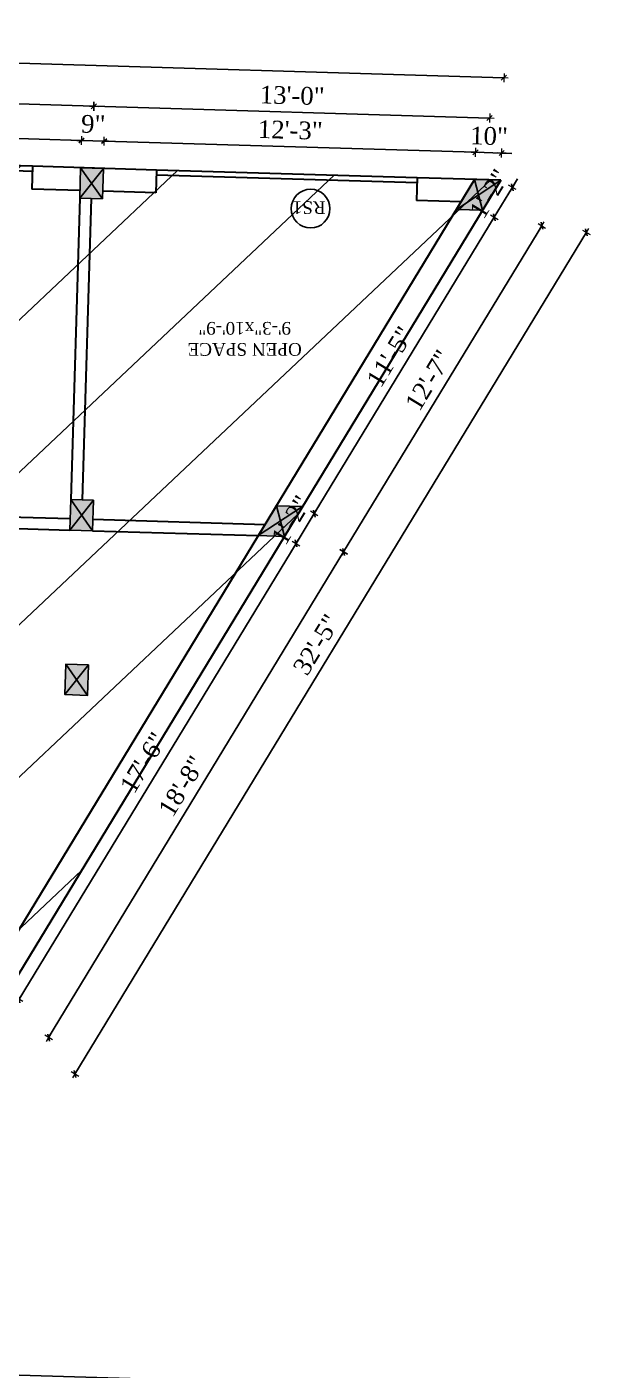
# Model space of a CAD drawing. Header units: inches. Extents: x 4069 to 291496, y -47643 to 12535.
# Drawn here: x 134558 to 134780, y -20201 to -19671 of the extents above; entities that cross this region are included whole.
import ezdxf

# ---------------------------------------------------------------- set-up
doc = ezdxf.new("R2010")
doc.units = ezdxf.units.IN
doc.header["$LTSCALE"] = 5
doc.header["$MEASUREMENT"] = 0
doc.layers.add('A-WALL', color=7, linetype='Continuous', lineweight=9)
doc.layers.add('Dimension', color=7, linetype='Continuous', lineweight=18)
doc.layers.add('dim line', color=7, linetype='Continuous', lineweight=15, true_color=0xfab2b2)
doc.layers.add('TEXT', color=6, linetype='Continuous')
doc.layers.add('WALL', color=7, linetype='Continuous')
doc.styles.add('ordinary', font='times.ttf')
doc.dimstyles.new('Copy of 96', dxfattribs={"dimtxt": 7, "dimasz": 4, "dimexe": 0.5, "dimexo": 0.5, "dimgap": 3, "dimtad": 1, "dimdec": 1, "dimzin": 11, "dimdsep": 46, "dimlunit": 4, "dimtxsty": 'ordinary', "dimblk": 'OBLIQUE', "dimcen": 0.09, "dimse1": 1, "dimse2": 1, "dimclrt": 6, "dimazin": 0, "dimtfac": 1, "dimtdec": 1, "dimtix": 1, "dimtmove": 2, "dimatfit": 3, "dimldrblk": 'leader', "dimfxl": 0.5, "dimfxlon": 1, "dimtolj": 1, "dimtzin": 0, "dimarcsym": 0})

# ---------------------------------------------------------------- blocks, each defined once
blk = doc.blocks.new('c2a')
at = {"color": 1, "ltscale": 5}
for p, q in [((18091.63, 4625.76), (18084.82, 4613.76)), ((18101.98, 4625.76), (18091.63, 4625.76)), ((18095.17, 4613.76), (18101.98, 4625.76)), ((18084.82, 4613.76), (18095.17, 4613.76))]:
    blk.add_line(p, q, dxfattribs=at)
blk = doc.blocks.new('oblique')
at = {"color": 0, "lineweight": -2}
blk.add_line((0.25, 0.25), (-0.25, -0.25), dxfattribs=at)
at = {"layer": 'dim line', "lineweight": 9}
for p, q in [((-0.4375, 0), (0.4375, 0)), ((0, 0.4375), (0, -0.4375))]:
    blk.add_line(p, q, dxfattribs=at)
blk = doc.blocks.new('*D3674')
at = {"layer": 'A-WALL', "color": 0, "lineweight": -2, "ltscale": 50, "transparency": 16777216}
blk.add_line((134434.49, -19698.06), (134584.42, -19702.54), dxfattribs=at)
at = {"layer": 'Defpoints', "color": 0, "ltscale": 50, "transparency": 16777216}
for p in [(134584.42, -19702.54), (134433.76, -19722.46), (134583.69, -19726.94)]:
    blk.add_point(p, dxfattribs=at)
at = {"layer": 'A-WALL', "color": 0, "lineweight": -2, "ltscale": 50, "transparency": 16777216, "xscale": 4, "yscale": 4, "zscale": 4}
for p, rotation in [((134434.49, -19698.06), 178.289985428096), ((134584.42, -19702.54), 358.289985428096)]:
    blk.add_blockref('oblique', p, dxfattribs=dict(at, rotation=rotation))
at = {"layer": 'A-WALL', "color": 6, "ltscale": 50, "transparency": 16777216, "insert": (134509.65, -19693.74), "char_height": 7, "attachment_point": 5, "rotation": 358.29, "style": 'ordinary'}
blk.add_mtext('\\A1;12\'-6"', dxfattribs=at)
blk = doc.blocks.new('_OBLIQUE')
at = {"color": 0, "linetype": 'ByBlock'}
blk.add_line((-0.5, -0.5), (0.5, 0.5), dxfattribs=at)
blk = doc.blocks.new('leader')
at = {"layer": 'Dimension'}
for p, q in [((0, -4.33), (0, 4.33)), ((-4.42, 0), (4.42, 0))]:
    blk.add_line(p, q, dxfattribs=at)
blk = doc.blocks.new('*D3675')
at = {"layer": 'A-WALL', "color": 0, "lineweight": -2, "ltscale": 50, "transparency": 16777216}
blk.add_line((134584.42, -19702.54), (134740.68, -19707.2), dxfattribs=at)
at = {"layer": 'Defpoints', "color": 0, "ltscale": 50, "transparency": 16777216}
for p in [(134740.68, -19707.2), (134583.69, -19726.94), (134739.95, -19731.61)]:
    blk.add_point(p, dxfattribs=at)
at = {"layer": 'A-WALL', "color": 0, "lineweight": -2, "ltscale": 50, "transparency": 16777216, "xscale": 4, "yscale": 4, "zscale": 4}
for p, rotation in [((134584.42, -19702.54), 178.289985428096), ((134740.68, -19707.2), 358.289985428096)]:
    blk.add_blockref('oblique', p, dxfattribs=dict(at, rotation=rotation))
at = {"layer": 'A-WALL', "color": 6, "ltscale": 50, "transparency": 16777216, "insert": (134662.75, -19698.31), "char_height": 7, "attachment_point": 5, "rotation": 358.29, "style": 'ordinary'}
blk.add_mtext('\\A1;13\'-0"', dxfattribs=at)
blk = doc.blocks.new('*D3536')
at = {"layer": 'A-WALL', "color": 0, "lineweight": -2, "ltscale": 50, "transparency": 16777216}
blk.add_line((134173.58, -19674.22), (134746.33, -19691.31), dxfattribs=at)
at = {"layer": 'Defpoints', "color": 0, "ltscale": 50, "transparency": 16777216}
for p in [(134746.33, -19691.31), (134172.38, -19714.66), (134745.12, -19731.76)]:
    blk.add_point(p, dxfattribs=at)
at = {"layer": 'A-WALL', "color": 0, "lineweight": -2, "ltscale": 50, "transparency": 16777216, "xscale": 4, "yscale": 4, "zscale": 4}
for p, rotation in [((134173.58, -19674.22), 178.289985428096), ((134746.33, -19691.31), 358.289985428096)]:
    blk.add_blockref('oblique', p, dxfattribs=dict(at, rotation=rotation))
at = {"layer": 'A-WALL', "color": 6, "ltscale": 50, "transparency": 16777216, "insert": (134460.15, -19676.21), "char_height": 7, "attachment_point": 5, "rotation": 358.29, "style": 'ordinary'}
blk.add_mtext('\\A1;48\'-0"', dxfattribs=at)
blk = doc.blocks.new('*D3676')
at = {"layer": 'A-WALL', "color": 0, "lineweight": -2, "ltscale": 50, "transparency": 16777216}
for p, q in [((134749.69, -19734.53), (134751.76, -19731.12)), ((134749.69, -19734.53), (134742.52, -19746.33)), ((134742.52, -19746.33), (134740.44, -19749.74))]:
    blk.add_line(p, q, dxfattribs=at)
at = {"layer": 'Defpoints', "color": 0, "ltscale": 50, "transparency": 16777216}
for p in [(134745.12, -19731.76), (134737.95, -19743.55), (134742.52, -19746.33)]:
    blk.add_point(p, dxfattribs=at)
at = {"layer": 'A-WALL', "color": 0, "lineweight": -2, "ltscale": 50, "transparency": 16777216, "xscale": 4, "yscale": 4, "zscale": 4}
for p, rotation in [((134749.69, -19734.53), 238.7014709224648), ((134742.52, -19746.33), 58.70147092246474)]:
    blk.add_blockref('oblique', p, dxfattribs=dict(at, rotation=rotation))
at = {"layer": 'A-WALL', "color": 6, "ltscale": 50, "transparency": 16777216, "insert": (134740.55, -19737.05), "char_height": 7, "attachment_point": 5, "rotation": 58.7015, "style": 'ordinary'}
blk.add_mtext('\\A1;1\'-2"', dxfattribs=at)
blk = doc.blocks.new('*D3677')
at = {"layer": 'A-WALL', "color": 0, "lineweight": -2, "ltscale": 50, "transparency": 16777216}
blk.add_line((134742.52, -19746.33), (134671.43, -19863.26), dxfattribs=at)
at = {"layer": 'Defpoints', "color": 0, "ltscale": 50, "transparency": 16777216}
for p in [(134737.95, -19743.55), (134666.86, -19860.48), (134671.43, -19863.26)]:
    blk.add_point(p, dxfattribs=at)
at = {"layer": 'A-WALL', "color": 0, "lineweight": -2, "ltscale": 50, "transparency": 16777216, "xscale": 4, "yscale": 4, "zscale": 4}
for p, rotation in [((134742.52, -19746.33), 58.70147092371825), ((134671.43, -19863.26), 238.7014709237183)]:
    blk.add_blockref('oblique', p, dxfattribs=dict(at, rotation=rotation))
at = {"layer": 'A-WALL', "color": 6, "ltscale": 50, "transparency": 16777216, "insert": (134701.37, -19801.38), "char_height": 7, "attachment_point": 5, "rotation": 58.7015, "style": 'ordinary'}
blk.add_mtext('\\A1;11\'-5"', dxfattribs=at)
blk = doc.blocks.new('*D3678')
at = {"layer": 'A-WALL', "color": 0, "lineweight": -2, "ltscale": 50, "transparency": 16777216}
for p, q in [((134671.43, -19863.26), (134664.26, -19875.05)), ((134671.43, -19863.26), (134673.5, -19859.84)), ((134664.26, -19875.05), (134662.18, -19878.47))]:
    blk.add_line(p, q, dxfattribs=at)
at = {"layer": 'Defpoints', "color": 0, "ltscale": 50, "transparency": 16777216}
for p in [(134666.86, -19860.48), (134659.69, -19872.27), (134664.26, -19875.05)]:
    blk.add_point(p, dxfattribs=at)
at = {"layer": 'A-WALL', "color": 0, "lineweight": -2, "ltscale": 50, "transparency": 16777216, "xscale": 4, "yscale": 4, "zscale": 4}
for p, rotation in [((134671.43, -19863.26), 238.7014709237183), ((134664.26, -19875.05), 58.70147092371821)]:
    blk.add_blockref('oblique', p, dxfattribs=dict(at, rotation=rotation))
at = {"layer": 'A-WALL', "color": 6, "ltscale": 50, "transparency": 16777216, "insert": (134662.29, -19865.78), "char_height": 7, "attachment_point": 5, "rotation": 58.7015, "style": 'ordinary'}
blk.add_mtext('\\A1;1\'-2"', dxfattribs=at)
blk = doc.blocks.new('*D3679')
at = {"layer": 'A-WALL', "color": 0, "lineweight": -2, "ltscale": 50, "transparency": 16777216}
blk.add_line((134664.26, -19875.05), (134554.93, -20054.87), dxfattribs=at)
at = {"layer": 'Defpoints', "color": 0, "ltscale": 50, "transparency": 16777216}
for p in [(134659.69, -19872.27), (134550.37, -20052.09), (134554.93, -20054.87)]:
    blk.add_point(p, dxfattribs=at)
at = {"layer": 'A-WALL', "color": 0, "lineweight": -2, "ltscale": 50, "transparency": 16777216, "xscale": 4, "yscale": 4, "zscale": 4}
for p, rotation in [((134664.26, -19875.05), 58.70147092371825), ((134554.93, -20054.87), 238.7014709237183)]:
    blk.add_blockref('oblique', p, dxfattribs=dict(at, rotation=rotation))
at = {"layer": 'A-WALL', "color": 6, "ltscale": 50, "transparency": 16777216, "insert": (134603.98, -19961.54), "char_height": 7, "attachment_point": 5, "rotation": 58.7015, "style": 'ordinary'}
blk.add_mtext('\\A1;17\'-6"', dxfattribs=at)
blk = doc.blocks.new('*D3681')
at = {"layer": 'A-WALL', "color": 0, "lineweight": -2, "ltscale": 50, "transparency": 16777216}
blk.add_line((134566.57, -20070.01), (134683.06, -19878.4), dxfattribs=at)
at = {"layer": 'Defpoints', "color": 0, "ltscale": 50, "transparency": 16777216}
for p in [(134663.28, -19866.38), (134683.06, -19878.4), (134546.78, -20057.99)]:
    blk.add_point(p, dxfattribs=at)
at = {"layer": 'A-WALL', "color": 0, "lineweight": -2, "ltscale": 50, "transparency": 16777216, "xscale": 4, "yscale": 4, "zscale": 4}
for p, rotation in [((134683.06, -19878.4), 58.70147092241123), ((134566.57, -20070.01), 238.7014709224112)]:
    blk.add_blockref('oblique', p, dxfattribs=dict(at, rotation=rotation))
at = {"layer": 'A-WALL', "color": 6, "ltscale": 50, "transparency": 16777216, "insert": (134619.21, -19970.8), "char_height": 7, "attachment_point": 5, "rotation": 58.7015, "style": 'ordinary'}
blk.add_mtext('\\A1;18\'-8"', dxfattribs=at)
blk = doc.blocks.new('*D3682')
at = {"layer": 'A-WALL', "color": 0, "lineweight": -2, "ltscale": 50, "transparency": 16777216}
blk.add_line((134683.06, -19878.4), (134761.32, -19749.68), dxfattribs=at)
at = {"layer": 'Defpoints', "color": 0, "ltscale": 50, "transparency": 16777216}
for p in [(134741.54, -19737.66), (134761.32, -19749.68), (134663.28, -19866.38)]:
    blk.add_point(p, dxfattribs=at)
at = {"layer": 'A-WALL', "color": 0, "lineweight": -2, "ltscale": 50, "transparency": 16777216, "xscale": 4, "yscale": 4, "zscale": 4}
for p, rotation in [((134761.32, -19749.68), 58.70147092371824), ((134683.06, -19878.4), 238.7014709237183)]:
    blk.add_blockref('oblique', p, dxfattribs=dict(at, rotation=rotation))
at = {"layer": 'A-WALL', "color": 6, "ltscale": 50, "transparency": 16777216, "insert": (134716.57, -19810.63), "char_height": 7, "attachment_point": 5, "rotation": 58.7015, "style": 'ordinary'}
blk.add_mtext('\\A1;12\'-7"', dxfattribs=at)
blk = doc.blocks.new('*D3537')
at = {"layer": 'A-WALL', "color": 0, "lineweight": -2, "ltscale": 50, "transparency": 16777216}
blk.add_line((134778.9, -19752.29), (134576.97, -20084.42), dxfattribs=at)
at = {"layer": 'Defpoints', "color": 0, "ltscale": 50, "transparency": 16777216}
for p in [(134745.12, -19731.76), (134543.2, -20063.88), (134576.97, -20084.42)]:
    blk.add_point(p, dxfattribs=at)
at = {"layer": 'A-WALL', "color": 0, "lineweight": -2, "ltscale": 50, "transparency": 16777216, "xscale": 4, "yscale": 4, "zscale": 4}
for p, rotation in [((134778.9, -19752.29), 58.70147092240746), ((134576.97, -20084.42), 238.7014709224074)]:
    blk.add_blockref('oblique', p, dxfattribs=dict(at, rotation=rotation))
at = {"layer": 'A-WALL', "color": 6, "ltscale": 50, "transparency": 16777216, "insert": (134672.33, -19914.95), "char_height": 7, "attachment_point": 5, "rotation": 58.7015, "style": 'ordinary'}
blk.add_mtext('\\A1;32\'-5"', dxfattribs=at)
blk = doc.blocks.new('*D3539')
at = {"layer": 'A-WALL', "color": 0, "lineweight": -2, "ltscale": 50, "transparency": 16777216}
for p, q in [((134735.1, -19720.7), (134731.1, -19720.58)), ((134745.44, -19721.01), (134735.1, -19720.7)), ((134745.44, -19721.01), (134749.44, -19721.13))]:
    blk.add_line(p, q, dxfattribs=at)
at = {"layer": 'Defpoints', "color": 0, "ltscale": 50, "transparency": 16777216}
for p in [(134735.1, -19720.7), (134734.78, -19731.45), (134745.12, -19731.76)]:
    blk.add_point(p, dxfattribs=at)
at = {"layer": 'A-WALL', "color": 0, "lineweight": -2, "ltscale": 50, "transparency": 16777216, "xscale": 4, "yscale": 4, "zscale": 4}
for p, rotation in [((134735.1, -19720.7), 358.289985428096), ((134745.44, -19721.01), 178.289985428096)]:
    blk.add_blockref('oblique', p, dxfattribs=dict(at, rotation=rotation))
at = {"layer": 'A-WALL', "color": 6, "ltscale": 50, "transparency": 16777216, "insert": (134740.47, -19714.29), "char_height": 7, "attachment_point": 5, "rotation": 358.29, "style": 'ordinary'}
blk.add_mtext('\\A1;10"', dxfattribs=at)
blk = doc.blocks.new('*D3540')
at = {"layer": 'A-WALL', "color": 0, "lineweight": -2, "ltscale": 50, "transparency": 16777216}
blk.add_line((134735.1, -19720.7), (134588.51, -19716.32), dxfattribs=at)
at = {"layer": 'Defpoints', "color": 0, "ltscale": 50, "transparency": 16777216}
for p in [(134588.51, -19716.32), (134588.19, -19727.07), (134734.78, -19731.45)]:
    blk.add_point(p, dxfattribs=at)
at = {"layer": 'A-WALL', "color": 0, "lineweight": -2, "ltscale": 50, "transparency": 16777216, "xscale": 4, "yscale": 4, "zscale": 4}
for p, rotation in [((134588.51, -19716.32), 178.289985428096), ((134735.1, -19720.7), 358.289985428096)]:
    blk.add_blockref('oblique', p, dxfattribs=dict(at, rotation=rotation))
at = {"layer": 'A-WALL', "color": 6, "ltscale": 50, "transparency": 16777216, "insert": (134662, -19711.95), "char_height": 7, "attachment_point": 5, "rotation": 358.29, "style": 'ordinary'}
blk.add_mtext('\\A1;12\'-3"', dxfattribs=at)
blk = doc.blocks.new('*D3541')
at = {"layer": 'A-WALL', "color": 0, "lineweight": -2, "ltscale": 50, "transparency": 16777216}
for p, q in [((134579.52, -19716.05), (134575.52, -19715.93)), ((134588.51, -19716.32), (134579.52, -19716.05)), ((134588.51, -19716.32), (134592.51, -19716.44))]:
    blk.add_line(p, q, dxfattribs=at)
at = {"layer": 'Defpoints', "color": 0, "ltscale": 50, "transparency": 16777216}
for p in [(134579.52, -19716.05), (134579.2, -19726.81), (134588.19, -19727.07)]:
    blk.add_point(p, dxfattribs=at)
at = {"layer": 'A-WALL', "color": 0, "lineweight": -2, "ltscale": 50, "transparency": 16777216, "xscale": 4, "yscale": 4, "zscale": 4}
for p, rotation in [((134579.52, -19716.05), 358.289985428096), ((134588.51, -19716.32), 178.289985428096)]:
    blk.add_blockref('oblique', p, dxfattribs=dict(at, rotation=rotation))
at = {"layer": 'A-WALL', "color": 6, "ltscale": 50, "transparency": 16777216, "insert": (134584.21, -19709.62), "char_height": 7, "attachment_point": 5, "rotation": 358.29, "style": 'ordinary'}
blk.add_mtext('\\A1;9"', dxfattribs=at)
blk = doc.blocks.new('*D3542')
at = {"layer": 'A-WALL', "color": 0, "lineweight": -2, "ltscale": 50, "transparency": 16777216}
blk.add_line((134579.52, -19716.05), (134438.58, -19711.84), dxfattribs=at)
at = {"layer": 'Defpoints', "color": 0, "ltscale": 50, "transparency": 16777216}
for p in [(134438.58, -19711.84), (134438.26, -19722.6), (134579.2, -19726.81)]:
    blk.add_point(p, dxfattribs=at)
at = {"layer": 'A-WALL', "color": 0, "lineweight": -2, "ltscale": 50, "transparency": 16777216, "xscale": 4, "yscale": 4, "zscale": 4}
for p, rotation in [((134438.58, -19711.84), 178.289985428096), ((134579.52, -19716.05), 358.289985428096)]:
    blk.add_blockref('oblique', p, dxfattribs=dict(at, rotation=rotation))
at = {"layer": 'A-WALL', "color": 6, "ltscale": 50, "transparency": 16777216, "insert": (134509.24, -19707.38), "char_height": 7, "attachment_point": 5, "rotation": 358.29, "style": 'ordinary'}
blk.add_mtext('\\A1;11\'-9"', dxfattribs=at)
blk = doc.blocks.new('*D3551')
at = {"layer": 'A-WALL', "color": 0, "lineweight": -2, "ltscale": 50, "transparency": 16777216}
blk.add_line((134175.27, -20191.9), (134748.01, -20209), dxfattribs=at)
at = {"layer": 'Defpoints', "color": 0, "ltscale": 50, "transparency": 16777216}
for p in [(134748.01, -20209), (134172.38, -20288.81), (134745.12, -20305.91)]:
    blk.add_point(p, dxfattribs=at)
at = {"layer": 'A-WALL', "color": 0, "lineweight": -2, "ltscale": 50, "transparency": 16777216, "xscale": 4, "yscale": 4, "zscale": 4}
for p, rotation in [((134175.27, -20191.9), 178.289985428096), ((134748.01, -20209), 358.289985428096)]:
    blk.add_blockref('oblique', p, dxfattribs=dict(at, rotation=rotation))
at = {"layer": 'A-WALL', "color": 6, "ltscale": 50, "transparency": 16777216, "insert": (134461.84, -20193.88), "char_height": 7, "attachment_point": 5, "rotation": 358.29, "style": 'ordinary'}
blk.add_mtext('\\A1;47\'-9"', dxfattribs=at)

msp = doc.modelspace()

# ---------------------------------------------------------------- hatches: boundary and pattern name
at = {"layer": 'WALL', "linetype": 'ByBlock', "ltscale": 5, "true_color": 0xf8991e}
h = msp.add_hatch(dxfattribs=at)
h.set_pattern_fill('ANSI31', color=30, scale=350, angle=178.2899854)
h.set_pattern_definition([(223.29, (141109.413, -22507.965), (29.999, -31.8453), [])])
h.paths.add_polyline_path([(134745.12101, -19731.75985), (134543.19912, -20063.88222), (134164.36791, -20052.5725), (134172.19714, -19720.65831), (134172.37619, -19714.66098)])
h = msp.add_hatch(color=30, dxfattribs=at)
h.dxf.hatch_style = 1
h.paths.add_polyline_path([(134583.51397, -19732.93787), (134588.19101, -19727.07482), (134579.19502, -19726.80626)])
h.paths.add_polyline_path([(134579.19502, -19726.80626), (134578.83693, -19738.80091), (134583.51397, -19732.93787)])
h.paths.add_polyline_path([(134583.51397, -19732.93787), (134578.83693, -19738.80091), (134587.83292, -19739.06948)])
h.paths.add_polyline_path([(134587.83292, -19739.06948), (134588.19101, -19727.07482), (134583.51397, -19732.93787)])
h = msp.add_hatch(color=30, dxfattribs=at)
h.dxf.hatch_style = 1
h.paths.add_polyline_path([(134736.36407, -19737.50109), (134734.77596, -19731.45101), (134727.60714, -19743.24233)])
h.paths.add_polyline_path([(134736.36407, -19737.50109), (134727.60714, -19743.24233), (134737.95219, -19743.55118)])
h.paths.add_polyline_path([(134737.95219, -19743.55118), (134745.12101, -19731.75985), (134736.36407, -19737.50109)])
h.paths.add_polyline_path([(134736.36407, -19737.50109), (134745.12101, -19731.75985), (134734.77596, -19731.45101)])
h = msp.add_hatch(color=30, dxfattribs=at)
h.dxf.hatch_style = 1
h.paths.add_polyline_path([(134579.60481, -19863.87953), (134584.28185, -19858.01648), (134575.28586, -19857.74792)])
h.paths.add_polyline_path([(134575.28586, -19857.74792), (134574.92777, -19869.74257), (134579.60481, -19863.87953)])
h.paths.add_polyline_path([(134579.60481, -19863.87953), (134574.92777, -19869.74257), (134583.92376, -19870.01114)])
h.paths.add_polyline_path([(134583.92376, -19870.01114), (134584.28185, -19858.01648), (134579.60481, -19863.87953)])
h = msp.add_hatch(color=30, dxfattribs=at)
h.dxf.hatch_style = 1
h.paths.add_polyline_path([(134658.10441, -19866.22307), (134656.5163, -19860.17299), (134649.34747, -19871.96432)])
h.paths.add_polyline_path([(134658.10441, -19866.22307), (134649.34747, -19871.96432), (134659.69252, -19872.27316)])
h.paths.add_polyline_path([(134659.69252, -19872.27316), (134666.86134, -19860.48183), (134658.10441, -19866.22307)])
h.paths.add_polyline_path([(134658.10441, -19866.22307), (134666.86134, -19860.48183), (134656.5163, -19860.17299)])
h = msp.add_hatch(color=30, dxfattribs=at)
h.dxf.hatch_style = 1
h.paths.add_polyline_path([(134577.66515, -19928.85058), (134582.34219, -19922.98754), (134573.34619, -19922.71897)])
h.paths.add_polyline_path([(134573.34619, -19922.71897), (134572.9881, -19934.71362), (134577.66515, -19928.85058)])
h.paths.add_polyline_path([(134577.66515, -19928.85058), (134572.9881, -19934.71362), (134581.9841, -19934.98219)])
h.paths.add_polyline_path([(134581.9841, -19934.98219), (134582.34219, -19922.98754), (134577.66515, -19928.85058)])

# ---------------------------------------------------------------- linework, layer by layer
at = {"color": 1, "ltscale": 5}
for p, q in [((134579.19502, -19726.80626), (134587.83292, -19739.06948)), ((134588.19101, -19727.07482), (134578.83693, -19738.80091)), ((134745.12101, -19731.75985), (134727.60714, -19743.24233)), ((134734.77596, -19731.45101), (134737.95219, -19743.55118)), ((134584.28185, -19858.01648), (134574.92777, -19869.74257)), ((134575.28586, -19857.74792), (134583.92376, -19870.01114)), ((134666.86134, -19860.48183), (134649.34747, -19871.96432)), ((134656.5163, -19860.17299), (134659.69252, -19872.27316)), ((134582.34219, -19922.98754), (134572.9881, -19934.71362)), ((134573.34619, -19922.71897), (134581.9841, -19934.98219))]:
    msp.add_line(p, q, dxfattribs=at)
at = {"layer": 'A-WALL', "lineweight": 30}
for p, q in [((134560.14372, -19728.23838), (134459.1887, -19725.22445)), ((134560.2034, -19726.23927), (134459.24838, -19723.22534)), ((134560.2034, -19726.23927), (134559.93483, -19735.23527)), ((134609.18158, -19727.70148), (134560.2034, -19726.23927)), ((134734.77596, -19731.45101), (134532.85408, -20063.57337)), ((134745.12101, -19731.75985), (134543.19912, -20063.88222)), ((134609.18158, -19727.70148), (134608.91301, -19736.69747)), ((134712.07602, -19732.77421), (134609.12189, -19729.70059)), ((134712.13571, -19730.7751), (134609.18158, -19727.70148)), ((134712.13571, -19730.7751), (134711.86714, -19739.77109)), ((134745.12101, -19731.75985), (134712.13571, -19730.7751)), ((134578.92645, -19735.80225), (134559.93483, -19735.23527)), ((134608.91301, -19736.69747), (134587.92245, -19736.07082)), ((134578.83693, -19738.80091), (134575.28586, -19857.74792)), ((134583.33493, -19738.9352), (134579.78385, -19857.8822)), ((134729.39934, -19740.2945), (134711.86714, -19739.77109)), ((134479.53815, -19862.39278), (134575.06205, -19865.24458)), ((134479.40387, -19866.89078), (134574.92777, -19869.74257)), ((134583.92376, -19870.01114), (134649.34747, -19871.96432)), ((134584.05804, -19865.51314), (134652.03578, -19867.54257))]:
    msp.add_line(p, q, dxfattribs=at)
at = {"layer": 'TEXT'}
msp.add_circle((134670.01468, -19742.9362), 7.64038, dxfattribs=at)
at = {"layer": 'WALL', "color": 2, "linetype": 'ByBlock', "ltscale": 5}
for points in [[(134588.19101, -19727.07482), (134579.19502, -19726.80626), (134578.83693, -19738.80091), (134587.83292, -19739.06948)], [(134745.12101, -19731.75985), (134734.77596, -19731.45101), (134727.60714, -19743.24233), (134737.95219, -19743.55118)], [(134584.28185, -19858.01648), (134575.28586, -19857.74792), (134574.92777, -19869.74257), (134583.92376, -19870.01114)], [(134666.86134, -19860.48183), (134656.5163, -19860.17299), (134649.34747, -19871.96432), (134659.69252, -19872.27316)], [(134582.34219, -19922.98754), (134573.34619, -19922.71897), (134572.9881, -19934.71362), (134581.9841, -19934.98219)]]:
    msp.add_lwpolyline(points, close=True, dxfattribs=at)

# ---------------------------------------------------------------- block references
at = {"layer": 'WALL', "color": 2, "linetype": 'ByBlock', "ltscale": 5, "rotation": 178.2899854281413}
for p in [(152959.5653, -15659.72363), (152881.30564, -15788.44561)]:
    msp.add_blockref('c2a', p, dxfattribs=at)

# ---------------------------------------------------------------- texts
at = {"layer": 'TEXT', "style": 'ordinary'}
msp.add_text('RS1', height=5, rotation=180, dxfattribs=at).set_placement((134675.9471, -19740.04783))
at = {"layer": 'TEXT', "insert": (134644.00203, -19787.59906), "char_height": 5, "attachment_point": 8, "rotation": 180, "style": 'ordinary'}
msp.add_mtext_dynamic_manual_height_columns('OPEN SPACE\\P9\'-3"x10\'-9"', width=101.5687276, gutter_width=1720.71691, heights=[0], dxfattribs=at)

# ---------------------------------------------------------------- dimensions: what is measured, and where the dimension line sits
at = {"layer": 'A-WALL', "ltscale": 50}
dim = msp.add_linear_dim(base=(134746.32847, -19691.31459), p1=(134172.37619, -19714.66098), p2=(134745.12101, -19731.75985), angle=178.2899854, text='48\'-0"', dimstyle='Copy of 96', override={"dimdec": 0, "dimblk": 'oblique', "dimtdec": 0, "dimarcsym": 1}, dxfattribs=at)
dim.commit()
dim.dimension.update_dxf_attribs({"geometry": '*D3536', "text_midpoint": (134460.15184, -19676.20752)})
for base, p1, p2, angle, picture, middle in [((134584.42153, -19702.53808), (134433.75982, -19722.4644), (134583.69302, -19726.94054), 178.2899854, '*D3674', (134509.65071, -19693.74237)), ((134740.677, -19707.20297), (134583.69302, -19726.94054), (134739.94849, -19731.60543), 178.2899854, '*D3675', (134662.74504, -19698.31289)), ((134438.57887, -19711.84449), (134579.19502, -19726.80626), (134438.25781, -19722.59868), 178.2899854, '*D3542', (134509.24355, -19707.38054)), ((134579.51608, -19716.05206), (134588.19101, -19727.07482), (134579.19502, -19726.80626), 178.2899854, '*D3541', (134584.21015, -19709.61862)), ((134588.51207, -19716.32063), (134734.77596, -19731.45101), (134588.19101, -19727.07482), 178.2899854, '*D3540', (134662.00032, -19711.95108)), ((134735.09702, -19720.69681), (134745.12101, -19731.75985), (134734.77596, -19731.45101), 178.2899854, '*D3539', (134740.46532, -19714.29359)), ((134761.31838, -19749.68233), (134663.27693, -19866.3775), (134741.5366, -19737.65551), 238.7014709, '*D3682', (134716.5741, -19810.62989)), ((134671.42587, -19863.25695), (134737.95219, -19743.55118), (134666.86134, -19860.48183), 58.7014709, '*D3677', (134701.36547, -19801.38343)), ((134664.25704, -19875.04827), (134666.86134, -19860.48183), (134659.69252, -19872.27316), 58.7014709, '*D3678', (134662.28739, -19865.77588)), ((134554.93247, -20054.866), (134659.69252, -19872.27316), (134550.36795, -20052.09089), 58.7014709, '*D3679', (134603.98032, -19961.5437)), ((134748.01417, -20208.99864), (134172.37619, -20288.80932), (134745.12101, -20305.90818), 178.2899854, '*D3551', (134461.83784, -20193.88148))]:
    dim = msp.add_linear_dim(base=base, p1=p1, p2=p2, angle=angle, dimstyle='Copy of 96', override={"dimdec": 0, "dimblk": 'oblique', "dimtdec": 0, "dimarcsym": 1}, dxfattribs=at)
    dim.commit()
    dim.dimension.update_dxf_attribs({"geometry": picture, "text_midpoint": middle})
for p1, p2, distance, picture, middle in [((134745.12101, -19731.75985), (134737.95219, -19743.55118), 5.34192, '*D3676', (134740.54705, -19737.0539)), ((134745.12101, -19731.75985), (134543.19912, -20063.88222), 39.52759, '*D3537', (134672.32948, -19914.94731)), ((134546.78354, -20057.98655), (134663.27693, -19866.3775), -23.15088, '*D3681', (134619.2062, -19970.80065))]:
    dim = msp.add_aligned_dim(p1=p1, p2=p2, distance=distance, dimstyle='Copy of 96', override={"dimdec": 0, "dimblk": 'oblique', "dimtdec": 0, "dimarcsym": 1}, dxfattribs=at)
    dim.commit()
    dim.dimension.update_dxf_attribs({"geometry": picture, "text_midpoint": middle})

doc.saveas('drawing.dxf')
